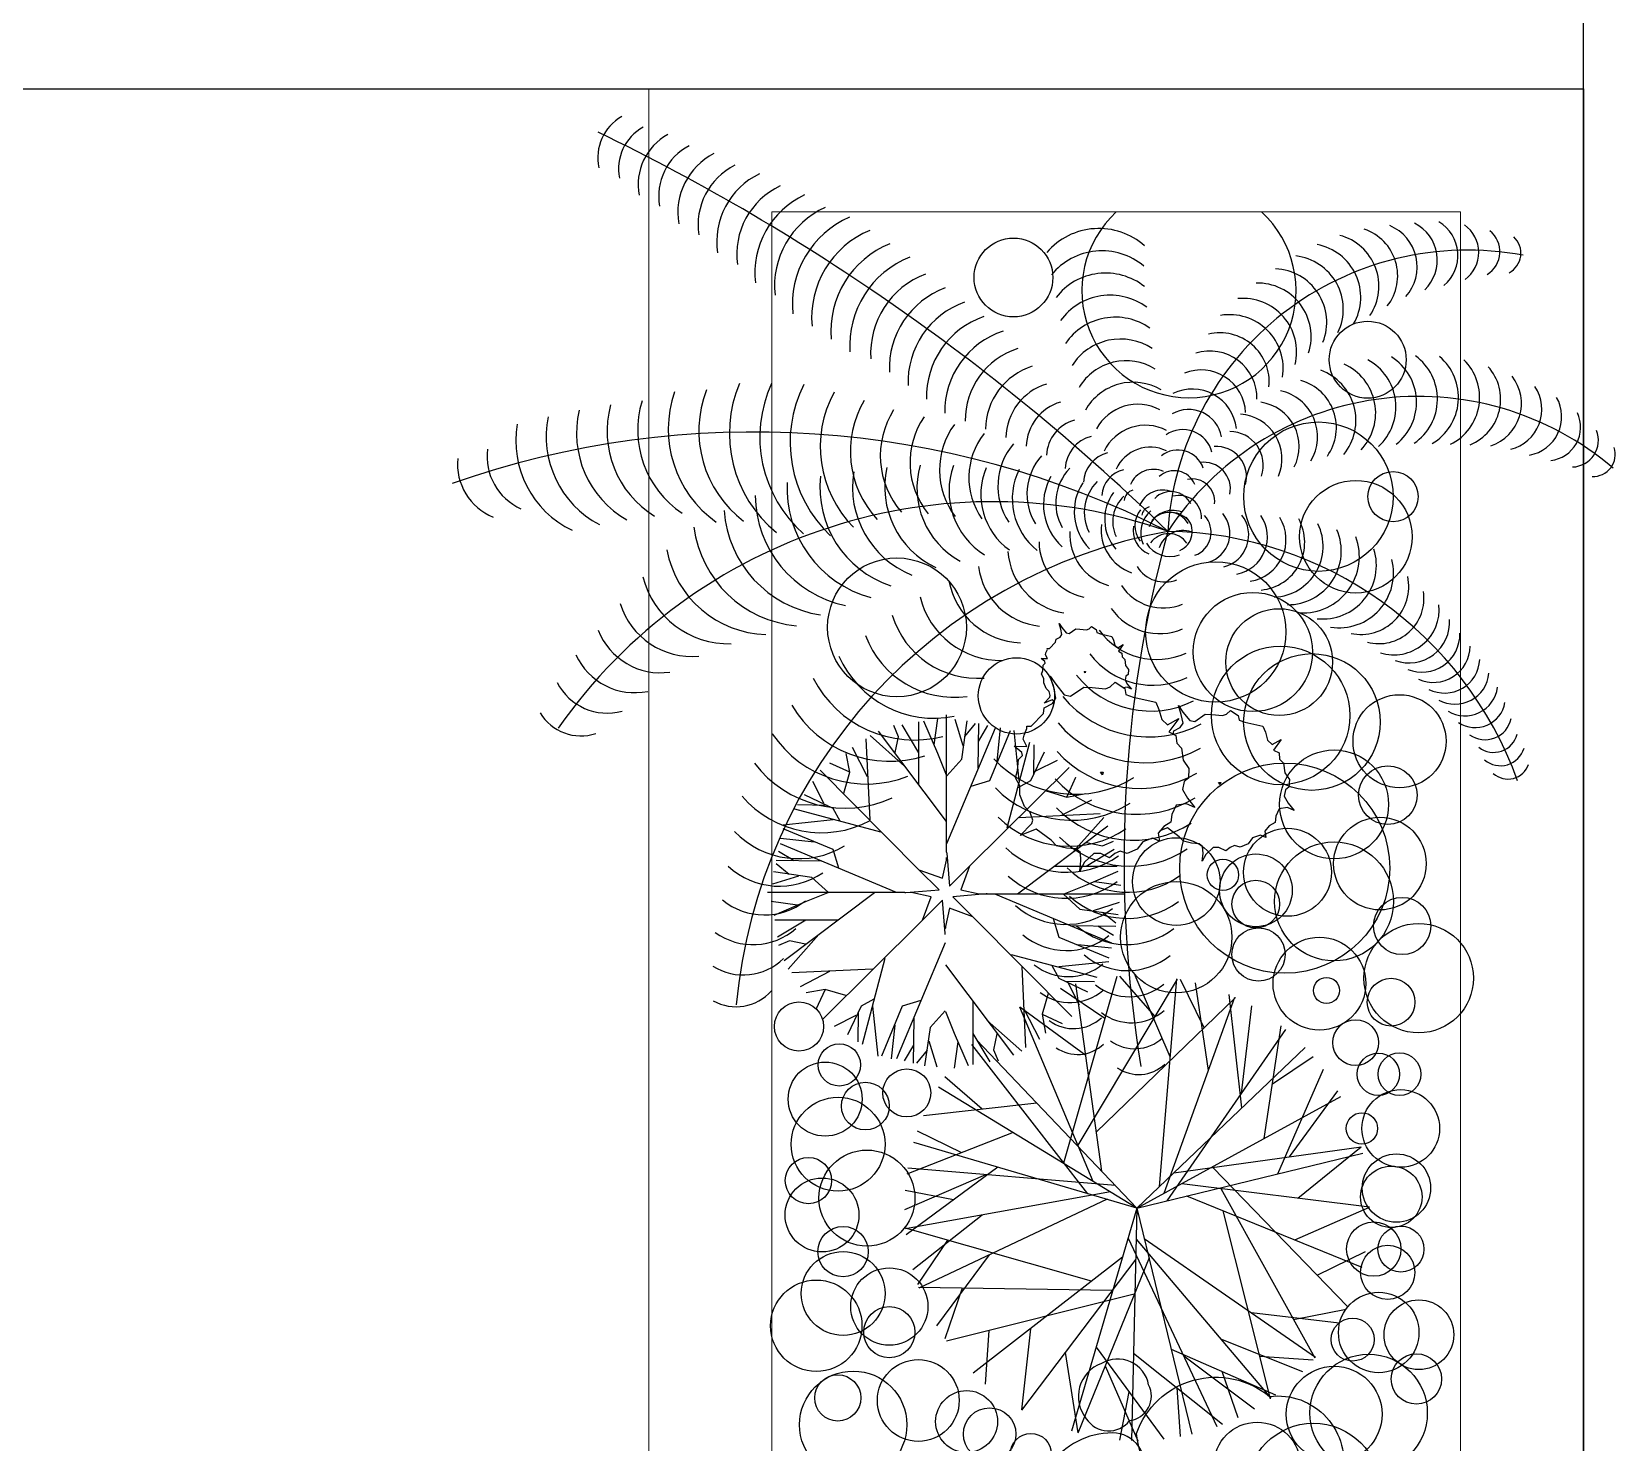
# Model space of a CAD drawing. Header units: millimetres. Extents: x 4686 to 9873, y 2010 to 4441.
# Drawn here: x 8302.8 to 8362.1, y 3338.1 to 3390.9 of the extents above; entities that cross this region are included whole.
import ezdxf

# ---------------------------------------------------------------- set-up
doc = ezdxf.new("R2010")
doc.units = ezdxf.units.MM
for name, color, linetype, lineweight in [('A-FURN', 9, 'Continuous', 18), ('PROIEZIONI', 145, 'Continuous', 13), ('SEZIONI_medie_small_section', 2, 'Continuous', 25)]:
    doc.layers.add(name, color=color, linetype=linetype, lineweight=lineweight)
doc.layers.add('VEGETAZIONE', color=94, linetype='Continuous')
doc.layers.add('Wall', color=7, linetype='Continuous')

msp = doc.modelspace()

# ---------------------------------------------------------------- linework, layer by layer
at = {"layer": 'A-FURN'}
for p, q in [((8360.922, 3398.76), (8360.922, 3388.76)), ((8360.922, 3388.76), (8243.512, 3388.76))]:
    msp.add_line(p, q, dxfattribs=at)
at = {"layer": 'PROIEZIONI'}
for p, q in [((8325.922, 3169.76), (8325.922, 3388.76)), ((8360.922, 3388.76), (8325.922, 3388.76)), ((8360.922, 3169.76), (8360.922, 3388.76)), ((8330.525, 3174.366), (8330.525, 3384.157)), ((8356.319, 3384.157), (8330.525, 3384.157)), ((8356.319, 3174.366), (8356.319, 3384.157))]:
    msp.add_line(p, q, dxfattribs=at)
at = {"layer": 'SEZIONI_medie_small_section', "color": 3}
for p, q in [((8243.512, 3388.76), (8360.922, 3388.76)), ((8360.922, 3388.76), (8360.922, 3169.76))]:
    msp.add_line(p, q, dxfattribs=at)
at = {"layer": 'VEGETAZIONE'}
for p, q in [((8337.073, 3360.195), (8337.073, 3365.336)), ((8337.064, 3361.337), (8334.522, 3364.719)), ((8335.271, 3364.515), (8335.092, 3364.929)), ((8336.037, 3363.908), (8335.402, 3364.958)), ((8336.037, 3362.696), (8336.037, 3365.069)), ((8336.738, 3363.891), (8336.216, 3365.103)), ((8336.608, 3364.211), (8336.738, 3365.197)), ((8337.082, 3360.513), (8338.901, 3364.848)), ((8337.689, 3364.179), (8337.386, 3365.157)), ((8337.642, 3363.674), (8337.846, 3365.108)), ((8337.753, 3364.522), (8338.149, 3365.011)), ((8338.248, 3363.332), (8338.278, 3365.011)), ((8338.26, 3364.342), (8338.616, 3364.929)), ((8338.692, 3362.876), (8339.461, 3364.75)), ((8338.966, 3363.593), (8339.094, 3364.848)), ((8339.793, 3362.876), (8339.601, 3364.75)), ((8334.114, 3363.011), (8333.544, 3364.112)), ((8334.212, 3361.401), (8334.065, 3364.433)), ((8335.499, 3363.413), (8334.212, 3364.561)), ((8335.141, 3363.92), (8335.271, 3364.515)), ((8339.333, 3361.1), (8340.19, 3364.31)), ((8340.336, 3363.104), (8340.353, 3364.212)), ((8332.697, 3363.524), (8332.697, 3363.524)), ((8333.446, 3363.185), (8332.697, 3363.524)), ((8333.446, 3363.185), (8333.316, 3363.891)), ((8337.064, 3363.075), (8336.738, 3363.891)), ((8337.082, 3363.055), (8337.642, 3363.674)), ((8340.225, 3362.876), (8340.732, 3363.951)), ((8340.417, 3363.234), (8341.228, 3363.642)), ((8336.037, 3359.536), (8332.338, 3363.267)), ((8333.218, 3362.404), (8333.446, 3363.185)), ((8337.928, 3359.666), (8341.659, 3363.365)), ((8341.577, 3362.257), (8341.916, 3363.006)), ((8341.916, 3363.006), (8341.916, 3363.006)), ((8332.827, 3361.833), (8331.752, 3362.34)), ((8332.469, 3362.025), (8332.061, 3362.836)), ((8337.992, 3362.664), (8338.692, 3362.876)), ((8339.747, 3362.615), (8340.225, 3362.876)), ((8340.796, 3362.485), (8341.577, 3362.257)), ((8341.577, 3362.257), (8342.283, 3362.387)), ((8334.603, 3360.941), (8331.393, 3361.798)), ((8332.599, 3361.944), (8331.491, 3361.961)), ((8333.088, 3361.355), (8332.827, 3361.833)), ((8341.402, 3361.589), (8342.504, 3362.159)), ((8332.827, 3361.401), (8330.953, 3361.209)), ((8339.729, 3358.639), (8343.111, 3361.181)), ((8339.793, 3361.491), (8342.825, 3361.637)), ((8341.805, 3360.204), (8342.953, 3361.491)), ((8332.11, 3360.574), (8330.855, 3360.702)), ((8332.827, 3360.3), (8330.953, 3361.069)), ((8342.312, 3360.562), (8342.907, 3360.432)), ((8342.907, 3360.432), (8343.321, 3360.611)), ((8331.361, 3359.868), (8330.774, 3360.224)), ((8335.19, 3358.69), (8330.855, 3360.509)), ((8333.039, 3359.6), (8332.827, 3360.3)), ((8337.074, 3360.159), (8337.176, 3358.916)), ((8342.3, 3359.666), (8343.35, 3360.301)), ((8332.029, 3359.25), (8330.595, 3359.454)), ((8332.371, 3359.856), (8330.692, 3359.886)), ((8331.181, 3359.361), (8330.692, 3359.757)), ((8336.787, 3358.784), (8336.037, 3359.536)), ((8336.037, 3359.536), (8336.917, 3359.215)), ((8336.917, 3359.215), (8337.063, 3359.9)), ((8337.176, 3358.916), (8337.928, 3359.666)), ((8337.928, 3359.666), (8337.607, 3358.786)), ((8341.088, 3359.666), (8343.46, 3359.666)), ((8342.283, 3358.965), (8343.495, 3359.487)), ((8331.523, 3359.297), (8330.546, 3358.994)), ((8332.648, 3358.69), (8332.029, 3359.25)), ((8335.543, 3358.682), (8336.787, 3358.784)), ((8337.607, 3358.786), (8338.292, 3358.64)), ((8341.467, 3358.639), (8342.283, 3358.965)), ((8342.603, 3359.095), (8343.589, 3358.965)), ((8335.507, 3358.681), (8330.367, 3358.681)), ((8331.491, 3358.216), (8330.506, 3358.346)), ((8331.812, 3358.346), (8330.599, 3357.824)), ((8334.366, 3358.672), (8330.984, 3356.13)), ((8332.628, 3358.672), (8331.812, 3358.346)), ((8336.488, 3358.525), (8335.803, 3358.671)), ((8336.167, 3357.645), (8336.488, 3358.525)), ((8336.919, 3358.395), (8336.167, 3357.645)), ((8337.021, 3357.151), (8336.919, 3358.395)), ((8338.551, 3358.629), (8337.308, 3358.527)), ((8337.308, 3358.527), (8338.058, 3357.775)), ((8338.384, 3358.63), (8343.728, 3358.63)), ((8338.905, 3358.621), (8343.24, 3356.802)), ((8341.447, 3358.621), (8342.066, 3358.061)), ((8342.571, 3358.014), (8343.549, 3358.317)), ((8333.007, 3357.645), (8330.634, 3357.645)), ((8331.795, 3357.645), (8330.745, 3357.01)), ((8336.167, 3357.645), (8332.436, 3353.946)), ((8337.178, 3358.096), (8337.032, 3357.411)), ((8338.058, 3357.775), (8337.178, 3358.096)), ((8338.058, 3357.775), (8341.757, 3354.044)), ((8341.056, 3357.711), (8341.268, 3357.011)), ((8342.066, 3358.061), (8343.5, 3357.857)), ((8342.914, 3357.95), (8343.403, 3357.554)), ((8332.29, 3357.107), (8331.142, 3355.82)), ((8341.268, 3357.011), (8343.142, 3356.242)), ((8341.724, 3357.454), (8343.403, 3357.425)), ((8342.734, 3357.443), (8343.321, 3357.087)), ((8331.188, 3356.879), (8330.774, 3356.7)), ((8331.783, 3356.749), (8331.188, 3356.879)), ((8337.012, 3356.798), (8335.194, 3352.463)), ((8341.985, 3356.737), (8343.24, 3356.609)), ((8334.302, 3355.82), (8331.27, 3355.674)), ((8334.762, 3356.211), (8333.905, 3353.001)), ((8337.031, 3355.974), (8339.573, 3352.592)), ((8339.492, 3356.37), (8342.702, 3355.513)), ((8339.883, 3355.91), (8340.029, 3352.878)), ((8341.007, 3355.956), (8341.268, 3355.478)), ((8341.268, 3355.91), (8343.142, 3356.102)), ((8332.692, 3355.722), (8331.591, 3355.152)), ((8341.268, 3355.478), (8342.343, 3354.971)), ((8341.461, 3348.571), (8343.452, 3355.547)), ((8341.496, 3355.367), (8342.604, 3355.35)), ((8341.626, 3355.286), (8342.034, 3354.475)), ((8342.878, 3348.258), (8341.907, 3355.272)), ((8341.994, 3349.222), (8345.722, 3355.445)), ((8344.879, 3354.038), (8343.558, 3355.556)), ((8345.448, 3352.54), (8344.138, 3355.579)), ((8345.044, 3347.68), (8345.691, 3355.451)), ((8346.71, 3353.618), (8345.827, 3355.426)), ((8346.872, 3352.024), (8346.393, 3355.299)), ((8332.518, 3355.054), (8331.812, 3354.924)), ((8332.518, 3355.054), (8332.179, 3354.305)), ((8333.299, 3354.826), (8332.518, 3355.054)), ((8334.348, 3354.696), (8333.87, 3354.435)), ((8336.103, 3354.647), (8335.403, 3354.435)), ((8338.058, 3354.615), (8338.058, 3352.242)), ((8340.877, 3354.907), (8340.649, 3354.126)), ((8343.002, 3353.97), (8341.333, 3355.094)), ((8342.677, 3349.713), (8347.889, 3354.759)), ((8345.223, 3347.434), (8347.86, 3354.773)), ((8348.127, 3350.623), (8347.654, 3354.865)), ((8332.179, 3354.305), (8332.179, 3354.305)), ((8333.678, 3354.077), (8332.867, 3353.669)), ((8333.87, 3354.435), (8333.363, 3353.36)), ((8333.759, 3354.207), (8333.742, 3353.099)), ((8334.302, 3354.435), (8334.494, 3352.561)), ((8335.403, 3354.435), (8334.634, 3352.561)), ((8337.012, 3354.256), (8336.453, 3353.637)), ((8337.031, 3354.236), (8337.357, 3353.42)), ((8342.565, 3347.869), (8339.812, 3354.393)), ((8342.279, 3352.59), (8339.815, 3354.395)), ((8339.981, 3354.3), (8340.551, 3353.199)), ((8340.649, 3354.126), (8340.779, 3353.42)), ((8340.649, 3354.126), (8341.398, 3353.787)), ((8348.114, 3351.156), (8348.499, 3354.444)), ((8335.129, 3353.718), (8335.001, 3352.463)), ((8335.846, 3353.979), (8335.817, 3352.3)), ((8336.453, 3353.637), (8336.249, 3352.203)), ((8337.357, 3353.42), (8337.879, 3352.207)), ((8338.595, 3353.898), (8339.883, 3352.75)), ((8341.398, 3353.787), (8341.398, 3353.787)), ((8345.333, 3347.15), (8349.779, 3353.556)), ((8348.964, 3349.479), (8349.604, 3353.698)), ((8335.835, 3352.969), (8335.479, 3352.382)), ((8336.406, 3353.131), (8336.709, 3352.154)), ((8337.487, 3353.099), (8337.357, 3352.114)), ((8342.363, 3347.412), (8338.015, 3353.001)), ((8338.058, 3353.403), (8338.693, 3352.353)), ((8344.199, 3346.874), (8338.188, 3353.171)), ((8338.954, 3353.391), (8338.824, 3352.796)), ((8344.199, 3346.874), (8350.496, 3352.885)), ((8336.342, 3352.789), (8335.946, 3352.3)), ((8338.824, 3352.796), (8339.003, 3352.382)), ((8349.274, 3351.521), (8350.799, 3352.551)), ((8338.397, 3350.573), (8337.007, 3351.78)), ((8349.475, 3348.157), (8351.186, 3352.067)), ((8344.199, 3346.874), (8336.763, 3351.401)), ((8344.199, 3346.874), (8351.838, 3351.05)), ((8349.915, 3348.794), (8351.72, 3351.258)), ((8340.45, 3350.802), (8336.208, 3350.329)), ((8339.561, 3349.698), (8335.586, 3348.143)), ((8344.199, 3346.874), (8335.845, 3349.322)), ((8337.637, 3348.945), (8335.983, 3349.751)), ((8344.199, 3346.874), (8352.658, 3348.931)), ((8345.583, 3348.195), (8352.598, 3349.165)), ((8350.217, 3347.249), (8352.599, 3349.162)), ((8338.533, 3348.123), (8335.494, 3346.813)), ((8338.988, 3348.401), (8335.551, 3345.87)), ((8343.393, 3347.718), (8335.622, 3348.365)), ((8347.038, 3348.396), (8352.084, 3343.184)), ((8337.325, 3347.176), (8335.518, 3347.527)), ((8345.878, 3347.792), (8352.905, 3346.914)), ((8347.335, 3347.61), (8350.861, 3341.269)), ((8343.202, 3347.481), (8335.528, 3346.095)), ((8343.079, 3347.202), (8336.025, 3343.877)), ((8346.058, 3347.326), (8352.618, 3344.659)), ((8350.11, 3345.679), (8352.905, 3346.91)), ((8338.402, 3346.614), (8335.806, 3344.562)), ((8344.199, 3346.874), (8341.751, 3338.52)), ((8344.199, 3346.874), (8343.996, 3338.171)), ((8344.199, 3346.874), (8346.256, 3338.415)), ((8347.419, 3346.773), (8349.183, 3339.736)), ((8342.502, 3344.136), (8335.526, 3346.126)), ((8343.871, 3345.753), (8347.196, 3338.7)), ((8344.172, 3345.707), (8349.209, 3339.754)), ((8344.475, 3345.739), (8350.881, 3341.294)), ((8337.103, 3345.676), (8335.979, 3344.008)), ((8338.667, 3345.123), (8336.691, 3342.468)), ((8350.943, 3344.363), (8352.751, 3345.246)), ((8343.661, 3345.038), (8338.071, 3340.69)), ((8344.154, 3344.961), (8339.881, 3339.315)), ((8344.651, 3345.015), (8341.984, 3338.455)), ((8343.268, 3343.79), (8336.015, 3343.907)), ((8337.655, 3343.881), (8337.001, 3341.978)), ((8344.098, 3343.654), (8337.061, 3341.89)), ((8348.482, 3342.959), (8351.769, 3342.574)), ((8350.063, 3342.703), (8352.038, 3343.088)), ((8338.652, 3342.289), (8338.513, 3340.282)), ((8340.209, 3342.353), (8339.878, 3339.317)), ((8342.672, 3341.663), (8345.203, 3338.226)), ((8345.482, 3341.597), (8349.392, 3339.887)), ((8347.322, 3341.984), (8350.398, 3340.762)), ((8341.515, 3341.474), (8341.981, 3338.456)), ((8343.004, 3340.963), (8344.235, 3338.168)), ((8344.073, 3341.445), (8347.406, 3338.781)), ((8345.95, 3341.342), (8348.605, 3339.365)), ((8348.784, 3341.327), (8350.791, 3341.188)), ((8347.374, 3340.769), (8347.974, 3339.029)), ((8343.897, 3340), (8343.546, 3338.193)), ((8345.686, 3340.156), (8345.815, 3338.32))]:
    msp.add_line(p, q, dxfattribs=at)
for points in [[(8341.087, 3365.844), (8341.021, 3365.893), (8340.719, 3365.771), (8340.939, 3365.997), (8340.955, 3366.061), (8340.908, 3366.205), (8340.803, 3366.316), (8340.716, 3366.532), (8340.715, 3366.7), (8340.629, 3366.852), (8340.67, 3366.988), (8340.688, 3367.197), (8340.764, 3367.269), (8340.753, 3367.325), (8340.609, 3367.444), (8340.846, 3367.438), (8340.772, 3367.574), (8340.792, 3367.654), (8340.846, 3367.774), (8340.841, 3367.822), (8340.924, 3367.823), (8341.154, 3368.057), (8341.171, 3368.161), (8341.323, 3368.242), (8341.389, 3368.347), (8341.348, 3368.546), (8341.283, 3368.754), (8341.386, 3368.603), (8341.543, 3368.404), (8341.661, 3368.38), (8341.909, 3368.55), (8342.064, 3368.543), (8342.314, 3368.521), (8342.404, 3368.553), (8342.5, 3368.642), (8342.677, 3368.523), (8342.7, 3368.411), (8342.836, 3368.364), (8343.259, 3368.27), (8343.316, 3368.135), (8343.368, 3367.943), (8343.477, 3367.847), (8343.686, 3367.961), (8343.502, 3367.711), (8343.635, 3367.648), (8343.649, 3367.504), (8343.741, 3367.409), (8343.769, 3367.184), (8343.878, 3367.025), (8343.868, 3366.849), (8343.786, 3366.784), (8343.757, 3366.632), (8343.85, 3366.472), (8343.989, 3366.297), (8343.833, 3366.368), (8343.684, 3366.349)], [(8345.554, 3364.593), (8345.577, 3364.731), (8345.819, 3364.861), (8345.926, 3365.028), (8345.859, 3365.348), (8345.756, 3365.68), (8345.921, 3365.438), (8346.173, 3365.119), (8346.361, 3365.082), (8346.758, 3365.354), (8347.005, 3365.342), (8347.406, 3365.306), (8347.55, 3365.359), (8347.704, 3365.501), (8347.987, 3365.31), (8348.022, 3365.131), (8348.241, 3365.056), (8348.917, 3364.906), (8349.009, 3364.689), (8349.093, 3364.382), (8349.266, 3364.229), (8349.601, 3364.411), (8349.306, 3364.012), (8349.518, 3363.91), (8349.541, 3363.68), (8349.688, 3363.527), (8349.733, 3363.168), (8349.908, 3362.913), (8349.892, 3362.631), (8349.761, 3362.528), (8349.715, 3362.284), (8349.863, 3362.029), (8350.085, 3361.748), (8349.836, 3361.862), (8349.523, 3361.822), (8349.401, 3361.539), (8349.371, 3361.308), (8349.155, 3361.178), (8348.989, 3360.985), (8349.022, 3360.742), (8348.819, 3360.83), (8348.53, 3360.726), (8348.357, 3360.507), (8348.062, 3360.377), (8347.853, 3360.44), (8347.692, 3360.375), (8347.528, 3360.245), (8347.269, 3360.372), (8347.058, 3360.37), (8346.784, 3360.112), (8346.642, 3359.855), (8346.674, 3360.15), (8346.658, 3360.406), (8346.524, 3360.508), (8346.24, 3360.532), (8345.941, 3360.607), (8345.784, 3360.772), (8345.337, 3361.103), (8345.05, 3360.987)]]:
    msp.add_lwpolyline(points, dxfattribs=at)
for points in [[(8345.761, 3365.192), (8345.391, 3364.693), (8345.657, 3364.567), (8345.686, 3364.278), (8345.87, 3364.087), (8345.926, 3363.639), (8346.145, 3363.32), (8346.124, 3362.968), (8345.961, 3362.839), (8345.903, 3362.534), (8346.089, 3362.215), (8346.366, 3361.864), (8346.055, 3362.006), (8345.663, 3361.956), (8345.511, 3361.602), (8345.473, 3361.314), (8345.203, 3361.152), (8344.995, 3360.91), (8345.037, 3360.606), (8344.783, 3360.717), (8344.422, 3360.586), (8344.206, 3360.312), (8343.837, 3360.15), (8343.576, 3360.228), (8343.375, 3360.147), (8343.17, 3359.985), (8342.846, 3360.143), (8342.582, 3360.142), (8342.239, 3359.819), (8342.062, 3359.498), (8342.102, 3359.866), (8342.082, 3360.187), (8341.915, 3360.314), (8341.559, 3360.343), (8341.186, 3360.437), (8340.99, 3360.644), (8340.431, 3361.057), (8339.827, 3360.813), (8340.267, 3361.264), (8340.298, 3361.393), (8340.204, 3361.68), (8339.994, 3361.903), (8339.819, 3362.335), (8339.819, 3362.671), (8339.646, 3362.974), (8339.729, 3363.247), (8339.765, 3363.664), (8339.916, 3363.809), (8339.893, 3363.921), (8339.605, 3364.159), (8340.08, 3364.146), (8339.932, 3364.418), (8339.972, 3364.578), (8340.08, 3364.819), (8340.07, 3364.915), (8340.235, 3364.916), (8340.696, 3365.384), (8340.73, 3365.592), (8341.034, 3365.754), (8341.167, 3365.963), (8341.083, 3366.363), (8340.954, 3366.779), (8341.16, 3366.476), (8341.475, 3366.078), (8341.711, 3366.031), (8342.206, 3366.371), (8342.516, 3366.357), (8343.017, 3366.312), (8343.197, 3366.377), (8343.389, 3366.554), (8343.743, 3366.316), (8343.787, 3366.092), (8344.061, 3365.998), (8344.906, 3365.811), (8345.021, 3365.54), (8345.125, 3365.156), (8345.342, 3364.965)], [(8342.271, 3366.959), (8342.259, 3366.91), (8342.221, 3366.958)], [(8342.93, 3363.188), (8342.906, 3363.091), (8342.831, 3363.187)], [(8347.336, 3362.807), (8347.317, 3362.73), (8347.257, 3362.807)]]:
    msp.add_lwpolyline(points, close=True, dxfattribs=at)
for points in [[(8342.872, 3341.054, 0.520567), (8342.303, 3338.99, 0.520567), (8343.925, 3338.92, 0.520567), (8344.637, 3340.261, 0.520567)], [(8344.183, 3338.442, -0.520567), (8349.165, 3339.824, -0.520567), (8351.879, 3336.831, -0.520567), (8350.212, 3335.147, -0.520567)], [(8340.6, 3334.644, 0.520567), (8342.804, 3333.329, 0.520567), (8344.22, 3334.469, 0.520567), (8344.418, 3336.851, 0.520567), (8343.283, 3338.46, 0.520567)]]:
    msp.add_lwpolyline(points, format="xyb", close=True, dxfattribs=at)
for centre, radius in [((8339.574, 3381.704), 1.475), ((8352.839, 3378.625), 1.44), ((8350.994, 3373.5), 2.795), ((8353.789, 3373.5), 0.94), ((8352.395, 3372.001), 2.108), ((8335.213, 3368.609), 2.598), ((8347.151, 3368.436), 2.627), ((8348.538, 3367.687), 2.23), ((8349.524, 3367.309), 1.998), ((8349.577, 3365.311), 2.593), ((8339.687, 3366.043), 1.429), ((8350.752, 3365.066), 2.558), ((8354.03, 3364.347), 1.741), ((8349.732, 3359.595), 3.932), ((8351.58, 3361.983), 2.039), ((8353.59, 3362.329), 1.099), ((8353.297, 3359.766), 1.734), ((8345.671, 3359.093), 1.64), ((8349.835, 3359.441), 1.647), ((8351.578, 3358.349), 2.227), ((8348.652, 3358.766), 1.362), ((8347.419, 3359.345), 0.587), ((8345.671, 3357.01), 2.083), ((8348.649, 3358.25), 0.893), ((8354.128, 3357.431), 1.071), ((8348.748, 3356.365), 0.998), ((8351.032, 3355.274), 1.736), ((8354.747, 3355.478), 2.049), ((8351.297, 3355.018), 0.488), ((8353.713, 3354.58), 0.893), ((8331.544, 3353.671), 0.92), ((8352.389, 3353.065), 0.857), ((8333.056, 3352.231), 0.792), ((8332.524, 3350.951), 1.386), ((8353.237, 3351.883), 0.794), ((8354.031, 3351.883), 0.799), ((8335.581, 3351.182), 0.898), ((8334.029, 3350.691), 0.893), ((8354.076, 3349.853), 1.453), ((8333.007, 3349.262), 1.758), ((8352.623, 3349.853), 0.588), ((8331.895, 3347.901), 0.867), ((8334.089, 3347.247), 1.797), ((8353.916, 3347.622), 1.28), ((8353.723, 3347.293), 1.15), ((8332.407, 3346.616), 1.383), ((8353.067, 3345.338), 1.016), ((8333.196, 3345.244), 0.942), ((8354.084, 3345.338), 0.862), ((8333.196, 3343.675), 1.569), ((8353.59, 3344.468), 1.015), ((8334.926, 3343.187), 1.447), ((8332.192, 3342.468), 1.711), ((8353.252, 3342.217), 1.507), ((8354.756, 3342.134), 1.305), ((8334.926, 3342.229), 0.958), ((8352.276, 3341.951), 0.804), ((8336.01, 3339.673), 1.532), ((8352.875, 3339.204), 2.197), ((8354.664, 3340.478), 0.942), ((8333.574, 3338.763), 2.009), ((8332.995, 3339.768), 0.864), ((8351.585, 3339.158), 1.793), ((8337.819, 3338.883), 1.159), ((8338.683, 3338.416), 0.982), ((8348.7, 3337.236), 1.625), ((8350.808, 3336.314), 2.504), ((8340.226, 3337.668), 0.769)]:
    msp.add_circle(centre, radius, dxfattribs=at)
for centre, radius, start, end in [((8325.783, 3386.18), 1.776, 119.61515, 191.9704), ((8326.565, 3385.772), 1.776, 118.99446, 191.34971), ((8288.506, 3313.751), 81.535, 45.79693, 64.18022), ((8327.65, 3385.176), 2.131, 118.37377, 190.72902), ((8328.421, 3384.748), 2.131, 117.75308, 190.10833), ((8329.491, 3384.126), 2.486, 117.13239, 189.48764), ((8330.251, 3383.678), 2.486, 116.5117, 188.86695), ((8331.304, 3383.029), 2.841, 115.89101, 188.24626), ((8332.052, 3382.561), 2.841, 115.27032, 187.62557), ((8333.089, 3381.887), 3.196, 114.64963, 187.00488), ((8333.825, 3381.4), 3.196, 114.02894, 186.38419), ((8334.845, 3380.7), 3.551, 113.40825, 185.7635), ((8346.146, 3381.213), 4.01, 132.76, 47.24), ((8353.901, 3382.353), 1.545, 314.00356, 63.26437), ((8354.756, 3382.526), 1.462, 309.96189, 59.22271), ((8355.748, 3382.641), 1.253, 305.92023, 55.18104), ((8335.568, 3380.194), 3.551, 112.78756, 185.14281), ((8342.775, 3380.958), 2.578, 48.47829, 139.17527), ((8351.295, 3381.379), 1.963, 326.12856, 75.38937), ((8352.124, 3381.769), 1.838, 322.08689, 71.34771), ((8353.021, 3382.103), 1.67, 318.04523, 67.30604), ((8356.787, 3382.67), 1.002, 301.87856, 51.13937), ((8357.741, 3382.614), 0.835, 297.83689, 47.09771), ((8336.285, 3379.68), 3.551, 112.16687, 184.52212), ((8342.887, 3380.262), 2.438, 50.09367, 140.79065), ((8356.577, 3371.482), 11.247, 79.33398, 176.33343), ((8349.921, 3380.516), 2.005, 334.21189, 83.47271), ((8350.574, 3380.963), 2.005, 330.17023, 79.43104), ((8336.996, 3379.159), 3.551, 111.54618, 183.90143), ((8349.3, 3380.024), 2.005, 338.25356, 87.51437), ((8337.421, 3378.847), 3.196, 110.92549, 183.28074), ((8338.123, 3378.313), 3.196, 110.3048, 182.66006), ((8343.026, 3379.524), 2.344, 51.70906, 142.40603), ((8348.716, 3379.49), 2.005, 342.29523, 91.55604), ((8338.82, 3377.772), 3.196, 109.68411, 182.03937), ((8343.196, 3378.744), 2.297, 53.32444, 144.02142), ((8348.172, 3378.916), 2.005, 346.33689, 95.59771), ((8339.51, 3377.223), 3.196, 109.06342, 181.41868), ((8343.386, 3377.968), 2.25, 54.93983, 145.6368), ((8347.669, 3378.306), 2.005, 350.37856, 99.63937), ((8340.195, 3376.667), 3.196, 108.44273, 180.79799), ((8347.312, 3377.793), 1.838, 354.42023, 103.68104), ((8340.605, 3376.336), 2.841, 107.82204, 180.1773), ((8343.582, 3377.243), 2.156, 56.55521, 147.25219), ((8346.937, 3377.194), 1.754, 358.46189, 107.72271), ((8341.014, 3376.003), 2.486, 107.20135, 179.55661), ((8343.796, 3376.522), 2.063, 58.17059, 148.86757), ((8351.133, 3376.631), 2.005, 316.5698, 65.83061), ((8351.891, 3376.858), 2.005, 312.52813, 61.78895), ((8352.663, 3377.032), 2.005, 308.48647, 57.74728), ((8353.446, 3377.151), 2.005, 304.4448, 53.70561), ((8354.235, 3377.214), 2.005, 300.40313, 49.66395), ((8355.068, 3377.218), 1.963, 296.36147, 45.62228), ((8355.98, 3377.145), 1.838, 292.3198, 41.58061), ((8333.744, 3375.876), 4.807, 157.16765, 230.68286), ((8334.884, 3375.727), 4.807, 155.25098, 228.76619), ((8344.062, 3375.719), 2.063, 59.78598, 150.48296), ((8346.6, 3376.572), 1.67, 2.50356, 111.76437), ((8349.829, 3376.082), 1.838, 324.65313, 73.91395), ((8350.393, 3376.35), 2.005, 320.61147, 69.87228), ((8356.925, 3376.99), 1.67, 288.27813, 37.53895), ((8330.921, 3376.027), 4.273, 161.00098, 234.51619), ((8332.067, 3375.972), 4.273, 159.08432, 232.59952), ((8336.017, 3375.54), 4.807, 153.33432, 226.84952), ((8336.613, 3375.371), 4.273, 151.41765, 224.93286), ((8341.421, 3375.669), 2.131, 106.58066, 178.93592), ((8354.739, 3366.005), 11.247, 49.56689, 146.56633), ((8346.266, 3375.857), 1.67, 6.54523, 115.80604), ((8349.206, 3375.748), 1.754, 328.6948, 77.95561), ((8357.813, 3376.77), 1.545, 284.23647, 33.49728), ((8358.641, 3376.495), 1.462, 280.1948, 29.45561), ((8326.954, 3375.875), 3.739, 166.75098, 240.26619), ((8328.097, 3375.953), 3.739, 164.83432, 238.34952), ((8329.242, 3375.993), 3.739, 162.91765, 236.43286), ((8337.205, 3375.201), 3.739, 149.50098, 223.01619), ((8337.794, 3375.029), 3.205, 147.58432, 221.09952), ((8341.828, 3375.333), 1.776, 105.95997, 178.31523), ((8344.22, 3375.226), 1.735, 61.40136, 152.09834), ((8346.137, 3375.507), 1.253, 10.58689, 119.84771), ((8347.96, 3374.921), 1.67, 336.77813, 86.03895), ((8348.605, 3375.377), 1.67, 332.73647, 81.99728), ((8359.559, 3376.102), 1.253, 276.15313, 25.41395), ((8324.678, 3375.605), 3.739, 170.58432, 244.09952), ((8325.814, 3375.759), 3.739, 168.66765, 242.18286), ((8338.746, 3374.777), 3.044, 145.66765, 219.18286), ((8339.69, 3374.5), 2.884, 143.75098, 217.26619), ((8342.234, 3374.995), 1.421, 105.33928, 177.69454), ((8344.523, 3374.436), 1.735, 63.01675, 153.71373), ((8345.917, 3374.881), 1.128, 14.62856, 123.88937), ((8360.475, 3375.612), 1.002, 272.11147, 21.37228), ((8329.857, 3341.746), 34.171, 63.0343, 109.32156), ((8340.574, 3374.21), 2.671, 141.83432, 215.34952), ((8341.45, 3373.898), 2.457, 139.91765, 213.43286), ((8342.818, 3374.483), 1.314, 104.71859, 177.07385), ((8344.7, 3373.947), 1.406, 64.63213, 155.32911), ((8347.173, 3374.247), 1.128, 344.86147, 94.12228), ((8347.674, 3374.682), 1.253, 340.8198, 90.08061), ((8320.893, 3374.716), 2.136, 174.41765, 247.93286), ((8322.001, 3374.998), 2.136, 172.50098, 246.01619), ((8342.217, 3373.6), 2.136, 138.00098, 211.51619), ((8343.396, 3373.966), 1.207, 104.0979, 176.45316), ((8345.733, 3374.243), 1.002, 18.67023, 127.93104), ((8346.696, 3373.784), 1.002, 348.90313, 98.16395), ((8361.276, 3375.09), 0.835, 268.0698, 17.33061), ((8336.224, 3373.858), 3.9, 173.99199, 251.38691), ((8337.093, 3373.854), 3.546, 170.62836, 248.02328), ((8338.09, 3373.86), 3.333, 167.26472, 244.65964), ((8339.082, 3373.819), 3.12, 163.90108, 241.296), ((8339.998, 3373.72), 2.836, 160.53745, 237.93237), ((8340.904, 3373.584), 2.553, 157.17381, 234.56873), ((8342.012, 3373.423), 2.482, 153.81017, 231.20509), ((8342.825, 3373.203), 2.127, 150.44654, 227.84146), ((8343.027, 3373.266), 1.869, 136.08432, 209.59952), ((8343.945, 3373.469), 1.065, 103.47721, 175.83247), ((8344.815, 3373.584), 0.938, 66.24752, 156.9445), ((8345.593, 3373.637), 0.835, 22.71189, 131.97271), ((8335.347, 3373.829), 4.255, 177.35563, 254.75055), ((8343.836, 3372.943), 1.986, 147.0829, 224.47782), ((8343.828, 3372.914), 1.602, 134.16765, 207.68286), ((8344.691, 3372.65), 1.702, 143.71926, 221.11419), ((8344.144, 3373.323), 0.426, 102.85652, 175.21178), ((8345.164, 3372.811), 0.938, 67.8629, 158.55988), ((8345.469, 3372.857), 0.835, 26.75356, 136.01437), ((8346.274, 3373.328), 0.835, 352.9448, 102.20561), ((8338.807, 3353.434), 19.877, 70.77372, 144.97897), ((8334.157, 3373.591), 4.255, 180.71926, 258.11419), ((8344.573, 3372.566), 1.282, 132.25098, 205.76619), ((8345.065, 3372.41), 0.945, 140.35563, 217.75055), ((8344.737, 3372.769), 0.355, 102.23584, 174.59109), ((8345.535, 3372.049), 0.938, 69.47829, 160.17527), ((8345.779, 3372.713), 0.835, 356.98647, 106.24728), ((8332.982, 3373.283), 4.255, 184.0829, 261.47782), ((8344.556, 3372.262), 1.702, 173.48636, 250.88128), ((8344.999, 3372.239), 0.945, 170.12272, 247.51764), ((8345.406, 3372.154), 1.068, 130.33432, 203.84952), ((8345.399, 3372.071), 0.835, 30.79523, 140.05604), ((8345.435, 3371.978), 0.938, 39.71119, 130.40817), ((8345.515, 3372.188), 0.756, 292.69632, 46.04311), ((8346.061, 3372.166), 0.915, 289.83918, 43.18597), ((8346.546, 3372.133), 1.134, 286.98204, 40.32882), ((8347.154, 3372.063), 1.229, 284.12489, 37.47168), ((8347.666, 3371.99), 1.418, 281.26775, 34.61454), ((8348.209, 3371.892), 1.573, 278.41061, 31.75739), ((8348.681, 3371.797), 1.8, 275.55346, 28.90025), ((8349.264, 3371.644), 1.905, 272.69632, 26.04311), ((8331.827, 3372.907), 4.255, 187.44654, 264.84146), ((8348.988, 3352.66), 19.877, 100.54081, 174.74607), ((8342.661, 3371.816), 2.127, 180.21363, 257.60855), ((8343.668, 3372.092), 1.986, 176.84999, 254.24491), ((8390.852, 3359.886), 47.137, 164.85457, 189.41385), ((8345.386, 3371.281), 0.835, 34.83689, 144.09771), ((8345.927, 3371.297), 0.938, 71.09367, 161.79065), ((8345.146, 3358.051), 14.152, 19.8929, 89.1654), ((8349.84, 3371.466), 2.011, 269.83918, 23.18597), ((8350.41, 3371.265), 2.117, 266.98204, 20.32882), ((8330.425, 3372.237), 3.9, 190.81017, 268.20509), ((8341.847, 3371.603), 2.482, 183.57727, 260.97219), ((8345.437, 3372.291), 1.03, 211.10175, 289.84111), ((8351.153, 3370.932), 2.011, 264.12489, 17.47168), ((8340.805, 3371.194), 2.553, 186.9409, 264.33582), ((8345.248, 3371.542), 1.236, 212.29222, 291.03159), ((8351.762, 3370.634), 2.042, 261.26775, 14.61454), ((8328.913, 3371.314), 3.319, 194.17381, 271.56873), ((8339.951, 3370.861), 2.836, 190.30454, 267.69946), ((8345.19, 3371.219), 1.887, 213.4827, 292.22206), ((8352.576, 3370.144), 1.8, 258.41061, 11.75739), ((8327.55, 3370.352), 2.836, 197.53745, 274.93237), ((8339.107, 3370.492), 3.12, 193.66818, 271.0631), ((8353.251, 3369.692), 1.694, 255.55346, 8.90025), ((8353.821, 3369.273), 1.694, 252.69632, 6.04311), ((8338.225, 3370.035), 3.333, 197.03181, 274.42673), ((8345.039, 3370.562), 2.19, 214.67317, 293.41254), ((8354.381, 3368.801), 1.524, 250.42359, 3.77038), ((8326.348, 3369.391), 2.482, 200.90108, 278.296), ((8337.362, 3369.536), 3.546, 200.39545, 277.79037), ((8344.933, 3370.059), 2.654, 215.86365, 294.60301), ((8354.872, 3368.349), 1.418, 248.15087, 1.49765), ((8355.304, 3367.92), 1.371, 245.87814, 359.22493), ((8325.391, 3368.575), 2.411, 204.26472, 281.65964), ((8336.606, 3369.107), 3.9, 203.75908, 281.15401), ((8344.794, 3369.4), 2.957, 217.05413, 295.79349), ((8355.717, 3367.472), 1.323, 243.60541, 356.9522), ((8324.37, 3367.525), 2.127, 207.62836, 285.02328), ((8335.86, 3368.647), 4.255, 207.12272, 284.51764), ((8344.715, 3369.012), 3.538, 218.2446, 296.98397), ((8356.11, 3367.008), 1.276, 241.33268, 354.67947), ((8344.64, 3368.675), 4.17, 219.43508, 298.17444), ((8356.484, 3366.527), 1.229, 239.05996, 352.40674), ((8323.373, 3366.319), 1.773, 210.99199, 288.38691), ((8334.944, 3367.849), 4.255, 210.48636, 287.88128), ((8356.861, 3365.99), 1.134, 236.78723, 350.13402), ((8344.481, 3367.806), 4.265, 220.62556, 299.36492), ((8357.234, 3365.401), 0.998, 234.5145, 347.86129), ((8334.077, 3366.999), 4.255, 213.84999, 291.24491), ((8357.557, 3364.835), 0.907, 232.24178, 345.58856), ((8357.81, 3364.352), 0.923, 229.96905, 343.31584), ((8333.262, 3366.099), 4.255, 217.21363, 294.60855), ((8341.891, 3366.531), 4.17, 223.00651, 301.74587), ((8344.315, 3366.747), 4.17, 221.81603, 300.5554), ((8344.182, 3365.779), 4.17, 223.00651, 301.74587), ((8358.091, 3363.747), 0.817, 227.69632, 341.04311), ((8341.765, 3365.39), 4, 224.19698, 302.93635), ((8332.377, 3364.821), 3.9, 220.57727, 297.97219), ((8344.056, 3364.639), 4, 224.19698, 302.93635), ((8341.663, 3364.201), 3.784, 225.38746, 304.12682), ((8331.523, 3363.269), 3.319, 223.9409, 301.33582), ((8343.954, 3363.45), 3.784, 225.38746, 304.12682), ((8336.631, 3359.992), 0.442, 347.9659, 0), ((8337.515, 3360.195), 0.442, 180, 184.66495), ((8341.579, 3362.772), 3.33, 226.57794, 305.3173), ((8330.817, 3361.757), 2.836, 227.30454, 304.69946), ((8343.87, 3362.021), 3.33, 226.57794, 305.3173), ((8341.543, 3361.685), 3.219, 227.76841, 306.50778), ((8330.251, 3360.327), 2.482, 230.66818, 308.0631), ((8335.507, 3359.123), 0.442, 270, 274.66495), ((8335.711, 3358.239), 0.442, 77.9659, 90), ((8338.384, 3359.072), 0.442, 257.9659, 270), ((8338.587, 3358.188), 0.442, 90, 94.66495), ((8341.531, 3360.357), 2.868, 228.95889, 307.69825), ((8343.834, 3360.933), 3.219, 227.76841, 306.50778), ((8329.825, 3359.144), 2.411, 234.03181, 311.42673), ((8336.58, 3357.116), 0.442, 0, 4.66495), ((8337.464, 3357.319), 0.442, 167.9659, 180), ((8341.554, 3359.051), 2.54, 230.14937, 308.88873), ((8343.822, 3359.605), 2.868, 228.95889, 307.69825), ((8329.461, 3357.725), 2.127, 237.39545, 314.79037), ((8341.618, 3357.558), 2.022, 231.33984, 310.07921), ((8343.845, 3358.3), 2.54, 230.14937, 308.88873), ((8343.909, 3356.806), 2.022, 231.33984, 310.07921), ((8329.193, 3356.183), 1.773, 240.75908, 318.15401), ((8341.703, 3356.415), 1.853, 232.53032, 311.26968), ((8343.994, 3355.663), 1.853, 232.53032, 311.26968), ((8341.826, 3355.135), 1.545, 233.72079, 312.46016), ((8341.978, 3354.026), 1.404, 234.91127, 313.65063), ((8344.117, 3354.383), 1.545, 233.72079, 312.46016), ((8344.269, 3353.275), 1.404, 234.91127, 313.65063)]:
    msp.add_arc(centre, radius, start, end, dxfattribs=at)
at = {"layer": 'Wall'}
msp.add_line((8360.922, 3170.045), (8360.922, 3476.046), dxfattribs=at)

doc.saveas('drawing.dxf')
